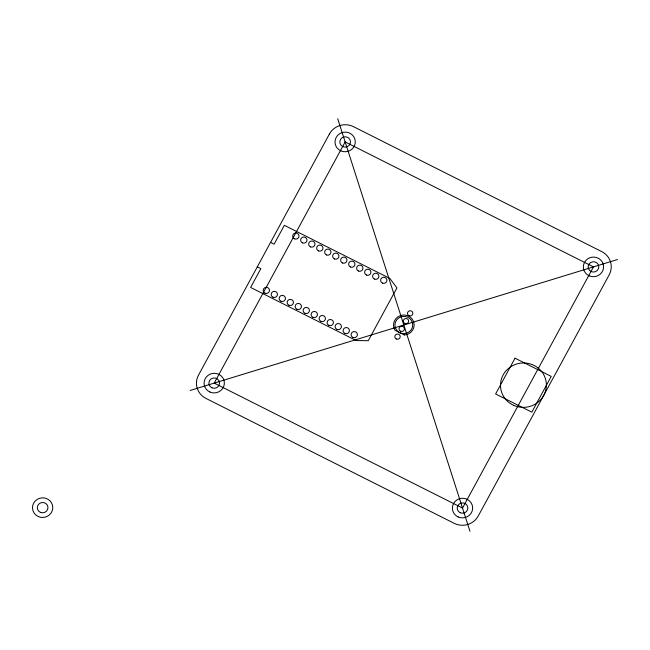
<?xml version="1.0" encoding="UTF-8"?>
<svg xmlns="http://www.w3.org/2000/svg" width="650" height="650" viewBox="0 0 650 650"><rect width="100%" height="100%" fill="white"/><g stroke="black" fill="none" stroke-linecap="round" stroke-linejoin="round"><path stroke-width="0.97" d="M190.182 390.471L617.5 259.529M270.587 242.377L274.121 244.156L284.342 225.322L389.862 278.428L396.923 287.909L368.257 340.706L356.135 340.535L250.616 287.438L260.845 268.604L257.311 266.833M337.716 118.731L469.958 531.269M329.42 134.022L198.477 375.188A17.794 17.209 -6.2 0 0 205.912 398.393L454.228 523.347A17.794 17.209 -6.2 0 0 478.262 515.978L609.204 274.812A17.794 17.209 -6.2 0 0 601.762 251.607L353.454 126.653A17.794 17.209 -6.2 0 0 329.42 134.022M345.158 141.936L214.216 383.11L462.524 508.064L593.466 266.89L345.158 141.936M515.044 358.191L495.625 393.957L531.822 412.165L551.233 376.407L515.044 358.191M404.316 334.969L395.062 330.314A10.319 9.977 -6.2 0 1 399.969 315.77A10.319 9.977 -6.2 0 1 413.92 322.798A10.319 9.977 -6.2 0 1 404.316 334.969M38.342 516.563A10.14 9.807 -6.2 0 0 52.739 506.732A10.14 9.807 -6.2 0 0 36.831 499.639A10.14 9.807 -6.2 0 0 38.342 516.563M40.373 512.338A5.338 5.159 -6.2 0 0 47.954 507.163A5.338 5.159 -6.2 0 0 39.585 503.433A5.338 5.159 -6.2 0 0 40.373 512.338M513.703 405.356A22.961 22.198 -6.2 0 0 546.293 383.118A22.961 22.198 -6.2 0 0 510.291 367.063A22.961 22.198 -6.2 0 0 513.703 405.356M209.918 392.023A10.14 9.807 -6.2 0 0 224.315 382.2A10.14 9.807 -6.2 0 0 208.406 375.107A10.14 9.807 -6.2 0 0 209.918 392.023M211.949 387.806A5.338 5.159 -6.2 0 0 219.529 382.631A5.338 5.159 -6.2 0 0 211.161 378.901A5.338 5.159 -6.2 0 0 211.949 387.806M458.226 516.977A10.14 9.807 -6.2 0 0 472.623 507.154A10.14 9.807 -6.2 0 0 456.723 500.061A10.14 9.807 -6.2 0 0 458.226 516.977M460.265 512.753A5.338 5.159 -6.2 0 0 467.837 507.585A5.338 5.159 -6.2 0 0 459.469 503.848A5.338 5.159 -6.2 0 0 460.265 512.753M589.168 275.803A10.14 9.807 -6.2 0 0 603.566 265.98A10.14 9.807 -6.2 0 0 587.665 258.887A10.14 9.807 -6.2 0 0 589.168 275.803M591.207 271.586A5.338 5.159 -6.2 0 0 598.78 266.411A5.338 5.159 -6.2 0 0 590.411 262.681A5.338 5.159 -6.2 0 0 591.207 271.586M340.86 150.857A10.14 9.807 -6.2 0 0 355.257 141.026A10.14 9.807 -6.2 0 0 339.349 133.933A10.14 9.807 -6.2 0 0 340.86 150.857M342.891 146.632A5.338 5.159 -6.2 0 0 350.472 141.456A5.338 5.159 -6.2 0 0 342.103 137.727A5.338 5.159 -6.2 0 0 342.891 146.632M400.067 332.824A8.897 8.604 -6.2 0 0 412.701 324.196A8.897 8.604 -6.2 0 0 398.751 317.98A8.897 8.604 -6.2 0 0 400.067 332.824M409.029 315.713A2.681 2.592 -6.2 0 0 412.839 313.113A2.681 2.592 -6.2 0 0 408.631 311.236A2.681 2.592 -6.2 0 0 409.029 315.713M404.812 323.481A2.681 2.592 -6.2 0 0 408.623 320.873A2.681 2.592 -6.2 0 0 404.414 319.004A2.681 2.592 -6.2 0 0 404.812 323.481M400.595 331.24A2.681 2.592 -6.2 0 0 404.406 328.64A2.681 2.592 -6.2 0 0 400.197 326.763A2.681 2.592 -6.2 0 0 400.595 331.24M396.378 339.007A2.681 2.592 -6.2 0 0 400.189 336.408A2.681 2.592 -6.2 0 0 395.98 334.531A2.681 2.592 -6.2 0 0 396.378 339.007M382.411 283.075A3.161 3.063 -6.2 0 0 386.904 280.012A3.161 3.063 -6.2 0 0 381.94 277.802A3.161 3.063 -6.2 0 0 382.411 283.075M374.416 279.053A3.161 3.063 -6.2 0 0 378.909 275.99A3.161 3.063 -6.2 0 0 373.953 273.772A3.161 3.063 -6.2 0 0 374.416 279.053M366.429 275.031A3.161 3.063 -6.2 0 0 370.914 271.968A3.161 3.063 -6.2 0 0 365.958 269.75A3.161 3.063 -6.2 0 0 366.429 275.031M358.434 271.009A3.161 3.063 -6.2 0 0 362.928 267.938A3.161 3.063 -6.2 0 0 357.963 265.728A3.161 3.063 -6.2 0 0 358.434 271.009M350.439 266.988A3.161 3.063 -6.2 0 0 354.933 263.916A3.161 3.063 -6.2 0 0 349.968 261.706A3.161 3.063 -6.2 0 0 350.439 266.988M342.444 262.966A3.161 3.063 -6.2 0 0 346.938 259.894A3.161 3.063 -6.2 0 0 341.973 257.684A3.161 3.063 -6.2 0 0 342.444 262.966M334.449 258.944A3.161 3.063 -6.2 0 0 338.942 255.873A3.161 3.063 -6.2 0 0 333.978 253.662A3.161 3.063 -6.2 0 0 334.449 258.944M326.454 254.914A3.161 3.063 -6.2 0 0 330.947 251.851A3.161 3.063 -6.2 0 0 325.991 249.641A3.161 3.063 -6.2 0 0 326.454 254.914M318.467 250.892A3.161 3.063 -6.2 0 0 322.952 247.829A3.161 3.063 -6.2 0 0 317.996 245.619A3.161 3.063 -6.2 0 0 318.467 250.892M310.473 246.87A3.161 3.063 -6.2 0 0 314.966 243.807A3.161 3.063 -6.2 0 0 310.001 241.597A3.161 3.063 -6.2 0 0 310.473 246.87M302.477 242.848A3.161 3.063 -6.2 0 0 306.971 239.785A3.161 3.063 -6.2 0 0 302.006 237.575A3.161 3.063 -6.2 0 0 302.477 242.848M294.483 238.826A3.161 3.063 -6.2 0 0 298.976 235.763A3.161 3.063 -6.2 0 0 294.011 233.553A3.161 3.063 -6.2 0 0 294.483 238.826M272.967 297.196A3.161 3.063 -6.2 0 0 277.461 294.133A3.161 3.063 -6.2 0 0 272.496 291.923A3.161 3.063 -6.2 0 0 272.967 297.196M280.963 301.218A3.161 3.063 -6.2 0 0 285.456 298.155A3.161 3.063 -6.2 0 0 280.491 295.945A3.161 3.063 -6.2 0 0 280.963 301.218M288.957 305.24A3.161 3.063 -6.2 0 0 293.451 302.177A3.161 3.063 -6.2 0 0 288.486 299.967A3.161 3.063 -6.2 0 0 288.957 305.24M296.952 309.262A3.161 3.063 -6.2 0 0 301.446 306.199A3.161 3.063 -6.2 0 0 296.481 303.989A3.161 3.063 -6.2 0 0 296.952 309.262M304.947 313.292A3.161 3.063 -6.2 0 0 309.433 310.221A3.161 3.063 -6.2 0 0 304.476 308.011A3.161 3.063 -6.2 0 0 304.947 313.292M312.934 317.314A3.161 3.063 -6.2 0 0 317.428 314.243A3.161 3.063 -6.2 0 0 312.471 312.033A3.161 3.063 -6.2 0 0 312.934 317.314M320.929 321.336A3.161 3.063 -6.2 0 0 325.423 318.264A3.161 3.063 -6.2 0 0 320.458 316.054A3.161 3.063 -6.2 0 0 320.929 321.336M328.924 325.358A3.161 3.063 -6.2 0 0 333.418 322.286A3.161 3.063 -6.2 0 0 328.453 320.076A3.161 3.063 -6.2 0 0 328.924 325.358M336.919 329.379A3.161 3.063 -6.2 0 0 341.412 326.316A3.161 3.063 -6.2 0 0 336.448 324.098A3.161 3.063 -6.2 0 0 336.919 329.379M344.914 333.401A3.161 3.063 -6.2 0 0 349.408 330.338A3.161 3.063 -6.2 0 0 344.443 328.12A3.161 3.063 -6.2 0 0 344.914 333.401M352.909 337.423A3.161 3.063 -6.2 0 0 357.394 334.36A3.161 3.063 -6.2 0 0 352.438 332.142A3.161 3.063 -6.2 0 0 352.909 337.423M264.973 293.174A3.161 3.063 -6.2 0 0 269.466 290.111A3.161 3.063 -6.2 0 0 264.501 287.901A3.161 3.063 -6.2 0 0 264.973 293.174"/></g></svg>
